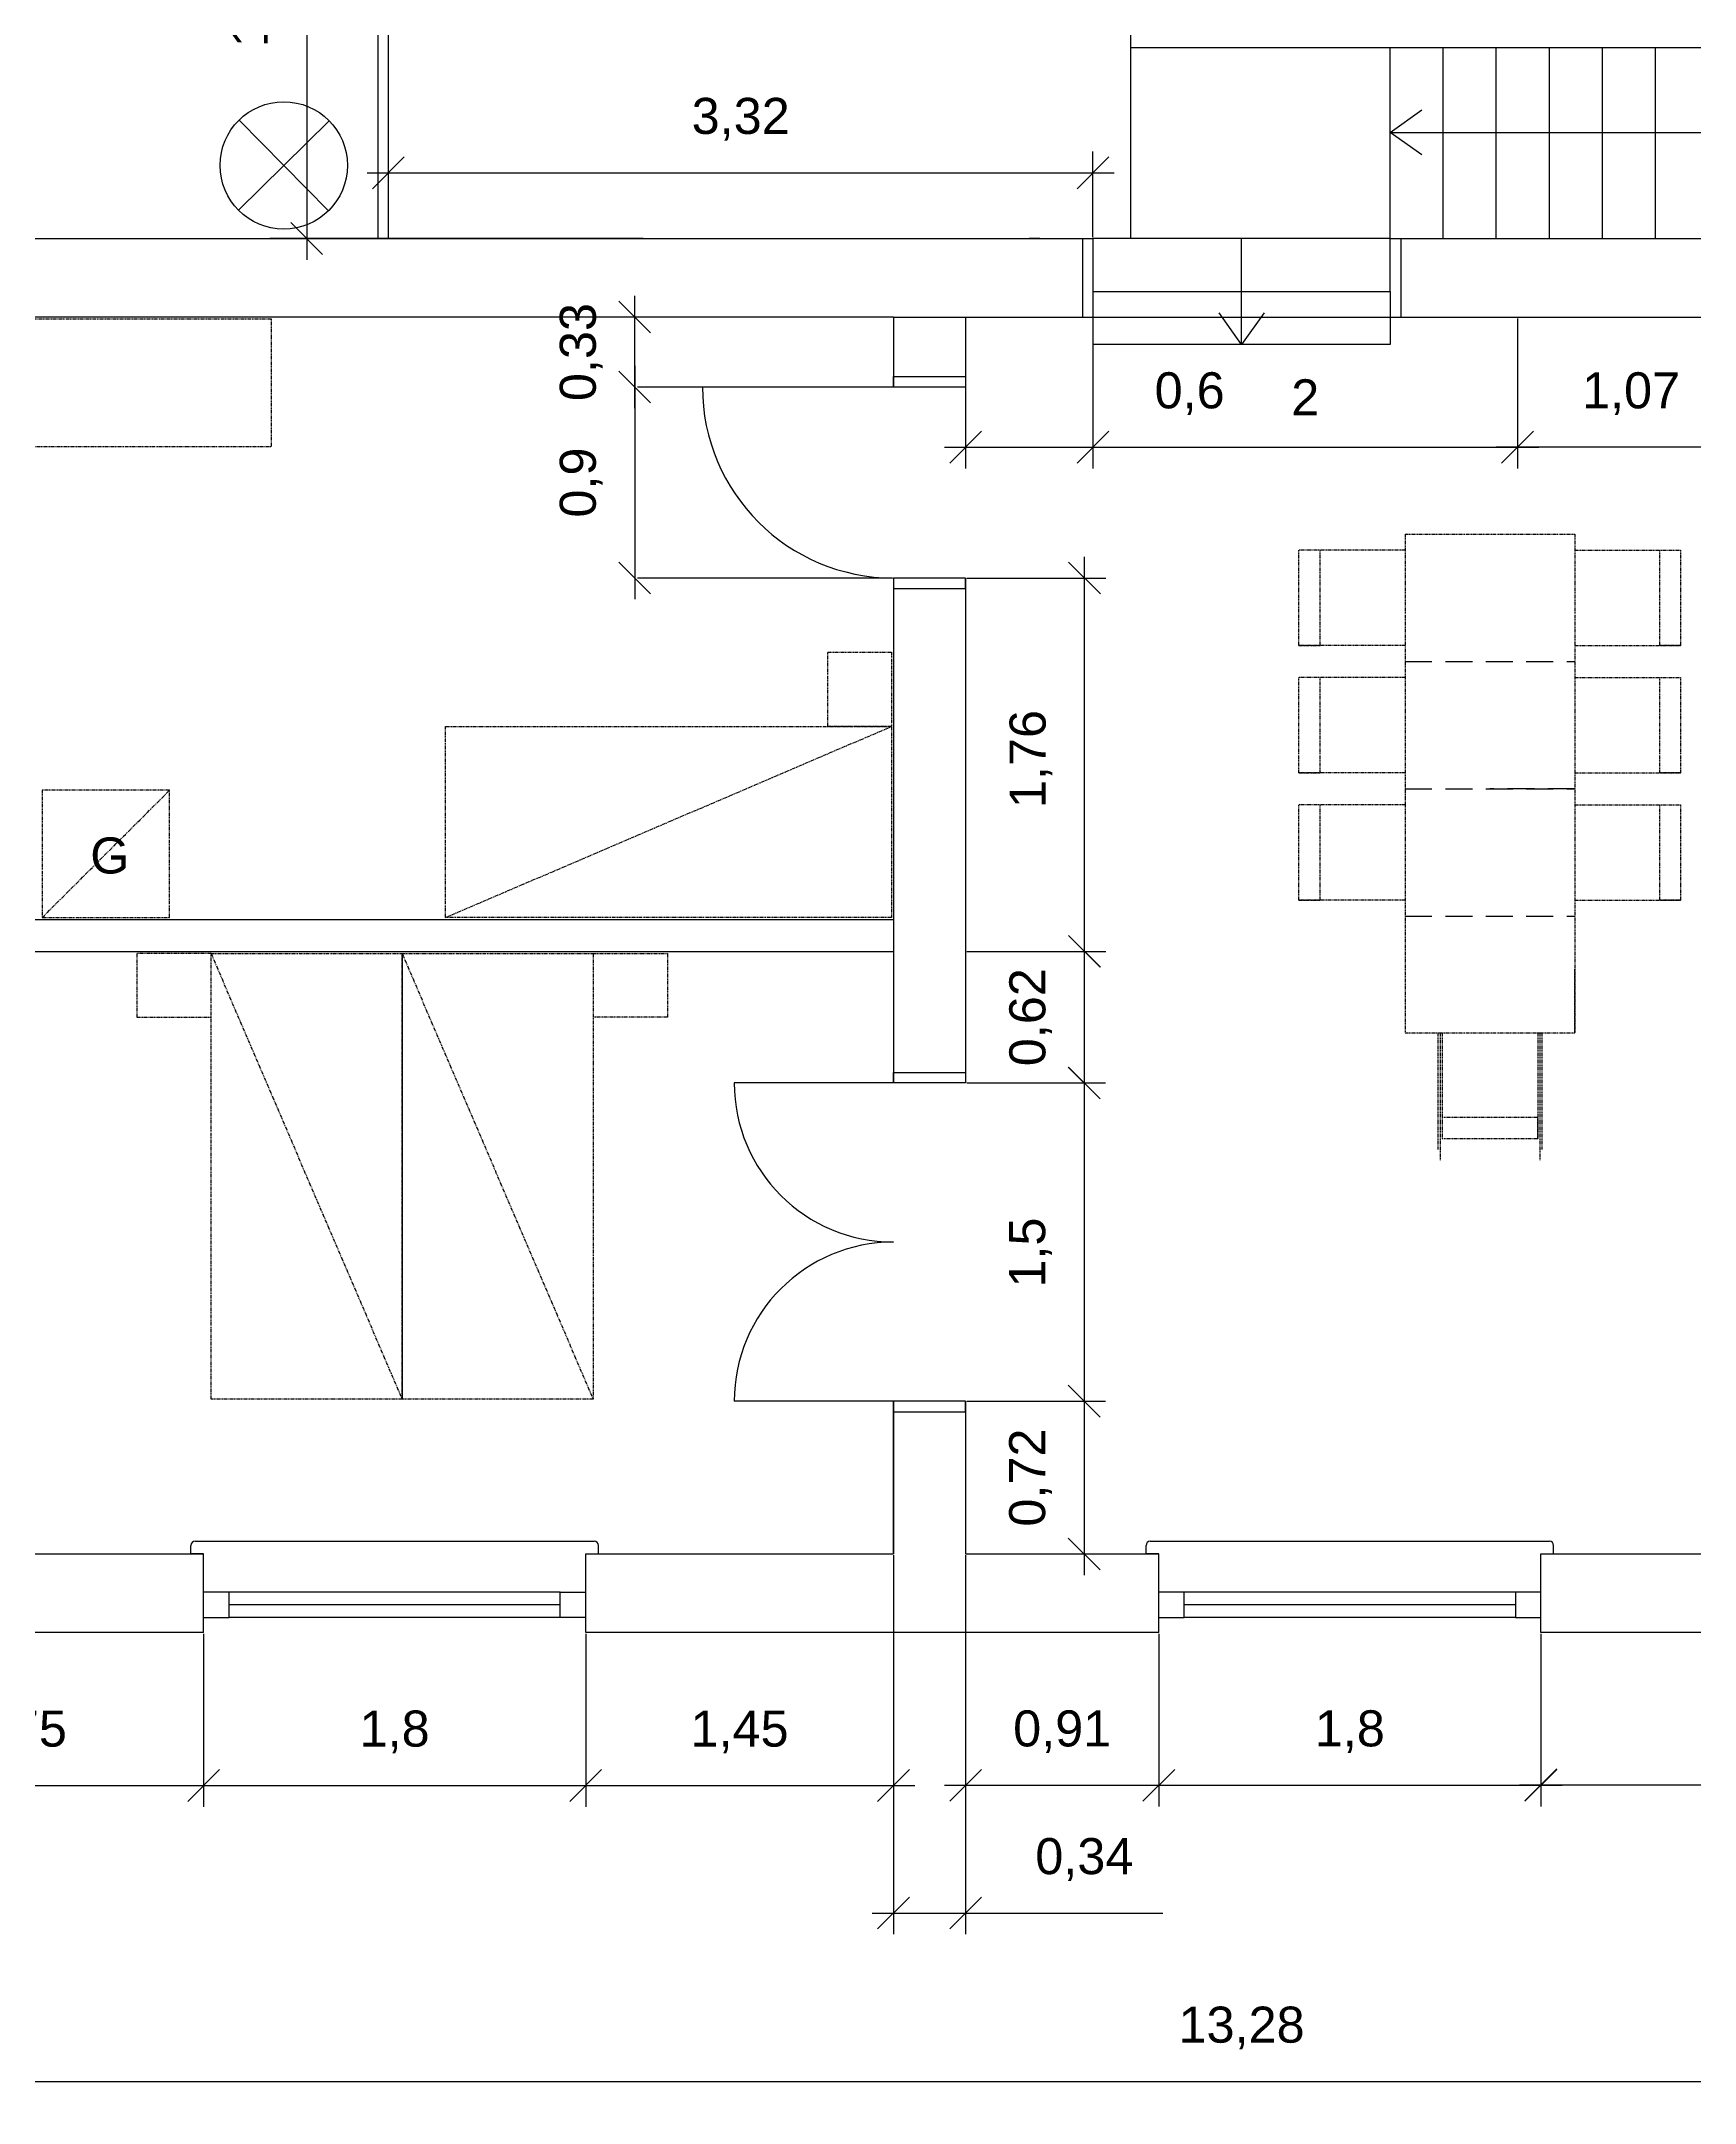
# Model space of a CAD drawing. Header units: millimetres. Extents: x -50011 to 90899, y -58634 to 500399.
# Drawn here: x 4383 to 12173, y 107601 to 117318 of the extents above; entities that cross this region are included whole.
import ezdxf

# ---------------------------------------------------------------- set-up
doc = ezdxf.new("R2010")
doc.units = ezdxf.units.MM
for name, pattern in [('ACAD_ISO02W100', [15, 12, -3]), ('DASHED', [19.05, 12.7, -6.35]), ('PHANTOM2', [31.75, 15.875, -3.175, 3.175, -3.175, 3.175, -3.175])]:
    doc.linetypes.add(name, pattern=pattern)
doc.layers.get('0').update_dxf_attribs({"color": 1})
for name, color, linetype in [('Grundritningar', 1, 'Continuous'), ('Mått', 4, 'Continuous'), ('Möbler', 4, 'PHANTOM2'), ('Rumsavdelare', 3, 'FENCELINE1')]:
    doc.layers.add(name, color=color, linetype=linetype)
doc.styles.get("Standard").update_dxf_attribs({"font": 'Arial.ttf', "height": 170})
doc.linetypes.add('FENCELINE1', pattern='A,6.35,-2.54,[133,ltypeshp.shx,S=2.54,R=0,X=-2.54,Y=0],-2.54,25.4', length=36.83)
doc.dimstyles.new('Egen dimension', dxfattribs={"dimscale": 10, "dimtxt": 2.5, "dimasz": 15, "dimexe": 10, "dimexo": 0.625, "dimgap": 15, "dimtad": 1, "dimlfac": 0.001, "dimtxsty": 'Standard', "dimblk": 'OBLIQUE', "dimblk1": 'OBLIQUE', "dimblk2": 'OBLIQUE', "dimcen": 20, "dimdle": 10, "dimadec": 0, "dimazin": 0, "dimtfac": 1, "dimtmove": 0, "dimatfit": 3, "dimldrblk": 'OPEN90', "dimfxl": 1, "dimarcsym": 0})
doc.dimstyles.new('ISO-25', dxfattribs={"dimscale": 10, "dimtxt": 2.5, "dimasz": 15, "dimexe": 10, "dimexo": 0.625, "dimgap": 15, "dimtad": 1, "dimlfac": 0.001, "dimtxsty": 'Standard', "dimblk": 'OBLIQUE', "dimblk1": 'OBLIQUE', "dimblk2": 'OBLIQUE', "dimcen": 20, "dimdle": 10, "dimadec": 0, "dimazin": 0, "dimtfac": 1, "dimtmove": 0, "dimatfit": 3, "dimldrblk": 'OPEN90', "dimfxl": 1, "dimarcsym": 0})

# ---------------------------------------------------------------- blocks, each defined once
blk = doc.blocks.new('_Oblique')
at = {"color": 0, "linetype": 'ByBlock', "lineweight": -2}
blk.add_line((-0.5, -0.5), (0.5, 0.5), dxfattribs=at)
blk = doc.blocks.new('*D614')
at = {"layer": 'Defpoints', "color": 0, "transparency": 16777216}
for p in [(3768.2, 110188.2), (2581, 109818.2), (5148.2, 109818.2)]:
    blk.add_point(p, dxfattribs=at)
at = {"layer": 'Mått', "color": 0, "lineweight": -2, "transparency": 16777216}
for p, q in [((2581, 110288.2), (2581, 109718.2)), ((3762, 110188.2), (2481, 110188.2)), ((5142, 109818.2), (2481, 109818.2))]:
    blk.add_line(p, q, dxfattribs=at)
at = {"layer": 'Mått', "color": 0, "lineweight": -2, "transparency": 16777216, "xscale": 150, "yscale": 150, "zscale": 150}
for p, rotation in [((2581, 110188.2), 90), ((2581, 109818.2), 270)]:
    blk.add_blockref('_Oblique', p, dxfattribs=dict(at, rotation=rotation))
at = {"layer": 'Mått', "color": 0, "transparency": 16777216, "insert": (2328.6, 110003.2), "char_height": 170, "attachment_point": 5, "rotation": 90}
blk.add_mtext('0,37', dxfattribs=at)
blk = doc.blocks.new('_Open90')
at = {"color": 0, "linetype": 'ByBlock', "lineweight": -2}
for p, q in [((0, 0), (-1, 0)), ((-0.5, 0.5), (0, 0)), ((0, 0), (-0.5, -0.5))]:
    blk.add_line(p, q, dxfattribs=at)
blk = doc.blocks.new('*D615')
at = {"layer": 'Defpoints', "color": 0, "transparency": 16777216}
for p in [(3398.2, 109818.2), (16678.2, 109818.2), (16678.2, 107701.5)]:
    blk.add_point(p, dxfattribs=at)
at = {"layer": 'Mått', "color": 0, "lineweight": -2, "transparency": 16777216}
for p, q in [((3398.2, 109811.9), (3398.2, 107601.5)), ((16678.2, 109811.9), (16678.2, 107601.5)), ((3298.2, 107701.5), (16778.2, 107701.5))]:
    blk.add_line(p, q, dxfattribs=at)
at = {"layer": 'Mått', "color": 0, "lineweight": -2, "transparency": 16777216, "xscale": 150, "yscale": 150, "zscale": 150, "rotation": 180}
blk.add_blockref('_Oblique', (3398.2, 107701.5), dxfattribs=at)
at = {"layer": 'Mått', "color": 0, "lineweight": -2, "transparency": 16777216, "xscale": 150, "yscale": 150, "zscale": 150}
blk.add_blockref('_Oblique', (16678.2, 107701.5), dxfattribs=at)
at = {"layer": 'Mått', "color": 0, "transparency": 16777216, "insert": (10038.2, 107953.9), "char_height": 170, "attachment_point": 5}
blk.add_mtext('13,28', dxfattribs=at)
blk = doc.blocks.new('*D619')
at = {"layer": 'Defpoints', "color": 0, "transparency": 16777216}
for p in [(8318.5, 117908.1), (5633.7, 116388.2), (5968.7, 116388.2)]:
    blk.add_point(p, dxfattribs=at)
at = {"layer": 'Mått', "color": 0, "lineweight": -2, "transparency": 16777216}
for p, q in [((5633.7, 118008.1), (5633.7, 116288.2)), ((8312.2, 117908.1), (5533.7, 117908.1)), ((5962.4, 116388.2), (5533.7, 116388.2))]:
    blk.add_line(p, q, dxfattribs=at)
at = {"layer": 'Mått', "color": 0, "lineweight": -2, "transparency": 16777216, "xscale": 150, "yscale": 150, "zscale": 150}
for p, rotation in [((5633.7, 117908.1), 90), ((5633.7, 116388.2), 270)]:
    blk.add_blockref('_Oblique', p, dxfattribs=dict(at, rotation=rotation))
at = {"layer": 'Mått', "color": 0, "transparency": 16777216, "insert": (5381.3, 117521.7), "char_height": 170, "attachment_point": 5, "rotation": 90}
blk.add_mtext('1,52', dxfattribs=at)
blk = doc.blocks.new('*D620')
at = {"layer": 'Defpoints', "color": 0, "transparency": 16777216}
for p in [(8738.2, 116018.2), (9338.2, 116018.2), (9338.2, 115404.6)]:
    blk.add_point(p, dxfattribs=at)
at = {"layer": 'Mått', "color": 0, "lineweight": -2, "transparency": 16777216}
for p, q in [((8738.2, 116011.9), (8738.2, 115304.6)), ((9338.2, 116011.9), (9338.2, 115304.6)), ((8638.2, 115404.6), (9338.2, 115404.6)), ((9338.2, 115404.6), (10099, 115404.6))]:
    blk.add_line(p, q, dxfattribs=at)
at = {"layer": 'Mått', "color": 0, "lineweight": -2, "transparency": 16777216, "xscale": 150, "yscale": 150, "zscale": 150, "rotation": 180}
blk.add_blockref('_Oblique', (8738.2, 115404.6), dxfattribs=at)
at = {"layer": 'Mått', "color": 0, "lineweight": -2, "transparency": 16777216, "xscale": 150, "yscale": 150, "zscale": 150}
blk.add_blockref('_Oblique', (9338.2, 115404.6), dxfattribs=at)
at = {"layer": 'Mått', "color": 0, "transparency": 16777216, "insert": (9793.6, 115657), "char_height": 170, "attachment_point": 5}
blk.add_mtext('0,6', dxfattribs=at)
blk = doc.blocks.new('*D576')
at = {"layer": 'Defpoints', "color": 0, "transparency": 16777216}
for p in [(9338.2, 116018.2), (11338.2, 116018.2), (11338.2, 115404.6)]:
    blk.add_point(p, dxfattribs=at)
at = {"layer": 'Mått', "color": 0, "lineweight": -2, "transparency": 16777216}
for p, q in [((9338.2, 116011.9), (9338.2, 115304.6)), ((11338.2, 116011.9), (11338.2, 115304.6)), ((9238.2, 115404.6), (11438.2, 115404.6))]:
    blk.add_line(p, q, dxfattribs=at)
at = {"layer": 'Mått', "color": 0, "lineweight": -2, "transparency": 16777216, "xscale": 150, "yscale": 150, "zscale": 150, "rotation": 180}
blk.add_blockref('_Oblique', (9338.2, 115404.6), dxfattribs=at)
at = {"layer": 'Mått', "color": 0, "lineweight": -2, "transparency": 16777216, "xscale": 150, "yscale": 150, "zscale": 150}
blk.add_blockref('_Oblique', (11338.2, 115404.6), dxfattribs=at)
at = {"layer": 'Mått', "color": 0, "transparency": 16777216, "insert": (10338.2, 115639.6), "char_height": 170, "attachment_point": 5}
blk.add_mtext('2', dxfattribs=at)
blk = doc.blocks.new('*D621')
at = {"layer": 'Defpoints', "color": 0, "transparency": 16777216}
for p in [(11338.2, 116018.2), (12408.2, 116018.2), (11338.2, 115404.6)]:
    blk.add_point(p, dxfattribs=at)
at = {"layer": 'Mått', "color": 0, "lineweight": -2, "transparency": 16777216}
for p, q in [((11338.2, 116011.9), (11338.2, 115304.6)), ((12408.2, 116011.9), (12408.2, 115304.6)), ((12508.2, 115404.6), (11238.2, 115404.6))]:
    blk.add_line(p, q, dxfattribs=at)
at = {"layer": 'Mått', "color": 0, "lineweight": -2, "transparency": 16777216, "xscale": 150, "yscale": 150, "zscale": 150, "rotation": 180}
blk.add_blockref('_Oblique', (11338.2, 115404.6), dxfattribs=at)
at = {"layer": 'Mått', "color": 0, "lineweight": -2, "transparency": 16777216, "xscale": 150, "yscale": 150, "zscale": 150}
blk.add_blockref('_Oblique', (12408.2, 115404.6), dxfattribs=at)
at = {"layer": 'Mått', "color": 0, "transparency": 16777216, "insert": (11873.2, 115657), "char_height": 170, "attachment_point": 5}
blk.add_mtext('1,07', dxfattribs=at)
blk = doc.blocks.new('*D622')
at = {"layer": 'Defpoints', "color": 0, "transparency": 16777216}
for p in [(8738.2, 113028.2), (8738.2, 112408.2), (9297.2, 112408.2)]:
    blk.add_point(p, dxfattribs=at)
at = {"layer": 'Mått', "color": 0, "lineweight": -2, "transparency": 16777216}
for p, q in [((9297.2, 113128.2), (9297.2, 112308.2)), ((8744.5, 113028.2), (9397.2, 113028.2)), ((8744.5, 112408.2), (9397.2, 112408.2))]:
    blk.add_line(p, q, dxfattribs=at)
at = {"layer": 'Mått', "color": 0, "lineweight": -2, "transparency": 16777216, "xscale": 150, "yscale": 150, "zscale": 150}
for p, rotation in [((9297.2, 113028.2), 90), ((9297.2, 112408.2), 270)]:
    blk.add_blockref('_Oblique', p, dxfattribs=dict(at, rotation=rotation))
at = {"layer": 'Mått', "color": 0, "transparency": 16777216, "insert": (9044.8, 112718.2), "char_height": 170, "attachment_point": 5, "rotation": 90}
blk.add_mtext('0,62', dxfattribs=at)
blk = doc.blocks.new('*D623')
at = {"layer": 'Defpoints', "color": 0, "transparency": 16777216}
for p in [(8738.2, 112408.2), (8738.2, 110908.2), (9296.4, 110908.2)]:
    blk.add_point(p, dxfattribs=at)
at = {"layer": 'Mått', "color": 0, "lineweight": -2, "transparency": 16777216}
for p, q in [((9296.4, 112508.2), (9296.4, 110808.2)), ((8744.5, 112408.2), (9396.4, 112408.2)), ((8744.5, 110908.2), (9396.4, 110908.2))]:
    blk.add_line(p, q, dxfattribs=at)
at = {"layer": 'Mått', "color": 0, "lineweight": -2, "transparency": 16777216, "xscale": 150, "yscale": 150, "zscale": 150}
for p, rotation in [((9296.4, 112408.2), 90), ((9296.4, 110908.2), 270)]:
    blk.add_blockref('_Oblique', p, dxfattribs=dict(at, rotation=rotation))
at = {"layer": 'Mått', "color": 0, "transparency": 16777216, "insert": (9044, 111608.7), "char_height": 170, "attachment_point": 5, "rotation": 90}
blk.add_mtext('1,5', dxfattribs=at)
blk = doc.blocks.new('*D624')
at = {"layer": 'Defpoints', "color": 0, "transparency": 16777216}
for p in [(8738.2, 110908.2), (8738.2, 110188.2), (9296.3, 110188.2)]:
    blk.add_point(p, dxfattribs=at)
at = {"layer": 'Mått', "color": 0, "lineweight": -2, "transparency": 16777216}
for p, q in [((9296.3, 111008.2), (9296.3, 110088.2)), ((8744.5, 110908.2), (9396.3, 110908.2)), ((8744.5, 110188.2), (9396.3, 110188.2))]:
    blk.add_line(p, q, dxfattribs=at)
at = {"layer": 'Mått', "color": 0, "lineweight": -2, "transparency": 16777216, "xscale": 150, "yscale": 150, "zscale": 150}
for p, rotation in [((9296.3, 110908.2), 90), ((9296.3, 110188.2), 270)]:
    blk.add_blockref('_Oblique', p, dxfattribs=dict(at, rotation=rotation))
at = {"layer": 'Mått', "color": 0, "transparency": 16777216, "insert": (9043.9, 110548.2), "char_height": 170, "attachment_point": 5, "rotation": 90}
blk.add_mtext('0,72', dxfattribs=at)
blk = doc.blocks.new('*D626')
at = {"layer": 'Defpoints', "color": 0, "transparency": 16777216}
for p in [(3398.2, 109818.2), (5148.2, 109818.2), (5148.2, 109097)]:
    blk.add_point(p, dxfattribs=at)
at = {"layer": 'Mått', "color": 0, "lineweight": -2, "transparency": 16777216}
for p, q in [((3398.2, 109811.9), (3398.2, 108997)), ((5148.2, 109811.9), (5148.2, 108997)), ((3298.2, 109097), (5248.2, 109097))]:
    blk.add_line(p, q, dxfattribs=at)
at = {"layer": 'Mått', "color": 0, "lineweight": -2, "transparency": 16777216, "xscale": 150, "yscale": 150, "zscale": 150, "rotation": 180}
blk.add_blockref('_Oblique', (3398.2, 109097), dxfattribs=at)
at = {"layer": 'Mått', "color": 0, "lineweight": -2, "transparency": 16777216, "xscale": 150, "yscale": 150, "zscale": 150}
blk.add_blockref('_Oblique', (5148.2, 109097), dxfattribs=at)
at = {"layer": 'Mått', "color": 0, "transparency": 16777216, "insert": (4273.2, 109349.4), "char_height": 170, "attachment_point": 5}
blk.add_mtext('1,75', dxfattribs=at)
blk = doc.blocks.new('*D627')
at = {"layer": 'Defpoints', "color": 0, "transparency": 16777216}
for p in [(5148.2, 109818.2), (6948.2, 109818.2), (6948.2, 109097)]:
    blk.add_point(p, dxfattribs=at)
at = {"layer": 'Mått', "color": 0, "lineweight": -2, "transparency": 16777216}
for p, q in [((5148.2, 109811.9), (5148.2, 108997)), ((6948.2, 109811.9), (6948.2, 108997)), ((5048.2, 109097), (7048.2, 109097))]:
    blk.add_line(p, q, dxfattribs=at)
at = {"layer": 'Mått', "color": 0, "lineweight": -2, "transparency": 16777216, "xscale": 150, "yscale": 150, "zscale": 150, "rotation": 180}
blk.add_blockref('_Oblique', (5148.2, 109097), dxfattribs=at)
at = {"layer": 'Mått', "color": 0, "lineweight": -2, "transparency": 16777216, "xscale": 150, "yscale": 150, "zscale": 150}
blk.add_blockref('_Oblique', (6948.2, 109097), dxfattribs=at)
at = {"layer": 'Mått', "color": 0, "transparency": 16777216, "insert": (6048.2, 109349.4), "char_height": 170, "attachment_point": 5}
blk.add_mtext('1,8', dxfattribs=at)
blk = doc.blocks.new('*D628')
at = {"layer": 'Defpoints', "color": 0, "transparency": 16777216}
for p in [(8398.2, 110188.2), (6948.2, 109818.2), (8398.2, 109097)]:
    blk.add_point(p, dxfattribs=at)
at = {"layer": 'Mått', "color": 0, "lineweight": -2, "transparency": 16777216}
for p, q in [((8398.2, 110181.9), (8398.2, 108997)), ((6948.2, 109811.9), (6948.2, 108997)), ((6848.2, 109097), (8498.2, 109097))]:
    blk.add_line(p, q, dxfattribs=at)
at = {"layer": 'Mått', "color": 0, "lineweight": -2, "transparency": 16777216, "xscale": 150, "yscale": 150, "zscale": 150, "rotation": 180}
blk.add_blockref('_Oblique', (6948.2, 109097), dxfattribs=at)
at = {"layer": 'Mått', "color": 0, "lineweight": -2, "transparency": 16777216, "xscale": 150, "yscale": 150, "zscale": 150}
blk.add_blockref('_Oblique', (8398.2, 109097), dxfattribs=at)
at = {"layer": 'Mått', "color": 0, "transparency": 16777216, "insert": (7673.2, 109349.4), "char_height": 170, "attachment_point": 5}
blk.add_mtext('1,45', dxfattribs=at)
blk = doc.blocks.new('*D629')
at = {"layer": 'Defpoints', "color": 0, "transparency": 16777216}
for p in [(9648.2, 109818.2), (11448.2, 109818.2), (11448.2, 109098)]:
    blk.add_point(p, dxfattribs=at)
at = {"layer": 'Mått', "color": 0, "lineweight": -2, "transparency": 16777216}
for p, q in [((9648.2, 109811.9), (9648.2, 108998)), ((11448.2, 109811.9), (11448.2, 108998)), ((9548.2, 109098), (11548.2, 109098))]:
    blk.add_line(p, q, dxfattribs=at)
at = {"layer": 'Mått', "color": 0, "lineweight": -2, "transparency": 16777216, "xscale": 150, "yscale": 150, "zscale": 150, "rotation": 180}
blk.add_blockref('_Oblique', (9648.2, 109098), dxfattribs=at)
at = {"layer": 'Mått', "color": 0, "lineweight": -2, "transparency": 16777216, "xscale": 150, "yscale": 150, "zscale": 150}
blk.add_blockref('_Oblique', (11448.2, 109098), dxfattribs=at)
at = {"layer": 'Mått', "color": 0, "transparency": 16777216, "insert": (10548.2, 109350.4), "char_height": 170, "attachment_point": 5}
blk.add_mtext('1,8', dxfattribs=at)
blk = doc.blocks.new('*D630')
at = {"layer": 'Defpoints', "color": 0, "transparency": 16777216}
for p in [(11448.2, 109818.2), (13398.2, 109818.2), (13398.2, 109100.3)]:
    blk.add_point(p, dxfattribs=at)
at = {"layer": 'Mått', "color": 0, "lineweight": -2, "transparency": 16777216}
for p, q in [((11448.2, 109811.9), (11448.2, 109000.3)), ((13398.2, 109811.9), (13398.2, 109000.3)), ((11348.2, 109100.3), (13498.2, 109100.3))]:
    blk.add_line(p, q, dxfattribs=at)
at = {"layer": 'Mått', "color": 0, "lineweight": -2, "transparency": 16777216, "xscale": 150, "yscale": 150, "zscale": 150, "rotation": 180}
blk.add_blockref('_Oblique', (11448.2, 109100.3), dxfattribs=at)
at = {"layer": 'Mått', "color": 0, "lineweight": -2, "transparency": 16777216, "xscale": 150, "yscale": 150, "zscale": 150}
blk.add_blockref('_Oblique', (13398.2, 109100.3), dxfattribs=at)
at = {"layer": 'Mått', "color": 0, "transparency": 16777216, "insert": (12423.2, 109352.7), "char_height": 170, "attachment_point": 5}
blk.add_mtext('1,95', dxfattribs=at)
blk = doc.blocks.new('*D581')
at = {"layer": 'Defpoints', "color": 0, "transparency": 16777216}
for p in [(8398.2, 110188.2), (8738.2, 110188.2), (8738.2, 108495.7)]:
    blk.add_point(p, dxfattribs=at)
at = {"layer": 'Mått', "color": 0, "lineweight": -2, "transparency": 16777216}
for p, q in [((8398.2, 110181.9), (8398.2, 108395.7)), ((8738.2, 110181.9), (8738.2, 108395.7)), ((8298.2, 108495.7), (8738.2, 108495.7)), ((8738.2, 108495.7), (9667.8, 108495.7))]:
    blk.add_line(p, q, dxfattribs=at)
at = {"layer": 'Mått', "color": 0, "lineweight": -2, "transparency": 16777216, "xscale": 150, "yscale": 150, "zscale": 150, "rotation": 180}
blk.add_blockref('_Oblique', (8398.2, 108495.7), dxfattribs=at)
at = {"layer": 'Mått', "color": 0, "lineweight": -2, "transparency": 16777216, "xscale": 150, "yscale": 150, "zscale": 150}
blk.add_blockref('_Oblique', (8738.2, 108495.7), dxfattribs=at)
at = {"layer": 'Mått', "color": 0, "transparency": 16777216, "insert": (9297.5, 108748.1), "char_height": 170, "attachment_point": 5}
blk.add_mtext('0,34', dxfattribs=at)
blk = doc.blocks.new('*D582')
at = {"layer": 'Defpoints', "color": 0, "transparency": 16777216}
for p in [(8738.2, 109818.2), (9648.2, 109818.2), (9648.2, 109097.7)]:
    blk.add_point(p, dxfattribs=at)
at = {"layer": 'Mått', "color": 0, "lineweight": -2, "transparency": 16777216}
for p, q in [((8738.2, 109811.9), (8738.2, 108997.7)), ((9648.2, 109811.9), (9648.2, 108997.7)), ((8638.2, 109097.7), (9748.2, 109097.7))]:
    blk.add_line(p, q, dxfattribs=at)
at = {"layer": 'Mått', "color": 0, "lineweight": -2, "transparency": 16777216, "xscale": 150, "yscale": 150, "zscale": 150, "rotation": 180}
blk.add_blockref('_Oblique', (8738.2, 109097.7), dxfattribs=at)
at = {"layer": 'Mått', "color": 0, "lineweight": -2, "transparency": 16777216, "xscale": 150, "yscale": 150, "zscale": 150}
blk.add_blockref('_Oblique', (9648.2, 109097.7), dxfattribs=at)
at = {"layer": 'Mått', "color": 0, "transparency": 16777216, "insert": (9193.2, 109350.1), "char_height": 170, "attachment_point": 5}
blk.add_mtext('0,91', dxfattribs=at)
blk = doc.blocks.new('*D602')
at = {"layer": 'Defpoints', "color": 0, "linetype": 'ACAD_ISO02W100', "ltscale": 100, "transparency": 16777216}
for p in [(8398.2, 115688.2), (7179.3, 114788.2), (8398.2, 114788.2)]:
    blk.add_point(p, dxfattribs=at)
at = {"layer": 'Mått', "color": 0, "linetype": 'ACAD_ISO02W100', "lineweight": -2, "ltscale": 100, "transparency": 16777216}
for p, q in [((7179.3, 115788.2), (7179.3, 114688.2)), ((8392, 115688.2), (7079.3, 115688.2)), ((8392, 114788.2), (7079.3, 114788.2))]:
    blk.add_line(p, q, dxfattribs=at)
at = {"layer": 'Mått', "color": 0, "linetype": 'ACAD_ISO02W100', "lineweight": -2, "ltscale": 100, "transparency": 16777216, "xscale": 150, "yscale": 150, "zscale": 150}
for p, rotation in [((7179.3, 115688.2), 90), ((7179.3, 114788.2), 270)]:
    blk.add_blockref('_Oblique', p, dxfattribs=dict(at, rotation=rotation))
at = {"layer": 'Mått', "color": 0, "linetype": 'ACAD_ISO02W100', "ltscale": 100, "transparency": 16777216, "insert": (6926.9, 115238.2), "char_height": 170, "attachment_point": 5, "rotation": 90}
blk.add_mtext('0,9', dxfattribs=at)
blk = doc.blocks.new('*D603')
at = {"layer": 'Defpoints', "color": 0, "linetype": 'ACAD_ISO02W100', "ltscale": 100, "transparency": 16777216}
for p in [(7179.3, 116018.2), (8398.2, 116018.2), (8398.2, 115688.2)]:
    blk.add_point(p, dxfattribs=at)
at = {"layer": 'Mått', "color": 0, "linetype": 'ACAD_ISO02W100', "lineweight": -2, "ltscale": 100, "transparency": 16777216}
for p, q in [((7179.3, 115588.2), (7179.3, 116118.2)), ((8392, 116018.2), (7079.3, 116018.2)), ((8392, 115688.2), (7079.3, 115688.2))]:
    blk.add_line(p, q, dxfattribs=at)
at = {"layer": 'Mått', "color": 0, "linetype": 'ACAD_ISO02W100', "lineweight": -2, "ltscale": 100, "transparency": 16777216, "xscale": 150, "yscale": 150, "zscale": 150}
for p, rotation in [((7179.3, 116018.2), 90), ((7179.3, 115688.2), 270)]:
    blk.add_blockref('_Oblique', p, dxfattribs=dict(at, rotation=rotation))
at = {"layer": 'Mått', "color": 0, "linetype": 'ACAD_ISO02W100', "ltscale": 100, "transparency": 16777216, "insert": (6926.9, 115853.2), "char_height": 170, "attachment_point": 5, "rotation": 90}
blk.add_mtext('0,33', dxfattribs=at)
blk = doc.blocks.new('*D573')
at = {"layer": 'Defpoints', "color": 0, "ltscale": 100, "transparency": 16777216}
for p in [(8738.2, 114788.2), (9298.3, 114788.2), (8738.2, 113028.2)]:
    blk.add_point(p, dxfattribs=at)
at = {"layer": 'Mått', "color": 0, "lineweight": -2, "ltscale": 100, "transparency": 16777216}
for p, q in [((9298.3, 112928.2), (9298.3, 114888.2)), ((8744.5, 114788.2), (9398.3, 114788.2)), ((8744.5, 113028.2), (9398.3, 113028.2))]:
    blk.add_line(p, q, dxfattribs=at)
at = {"layer": 'Mått', "color": 0, "lineweight": -2, "ltscale": 100, "transparency": 16777216, "xscale": 150, "yscale": 150, "zscale": 150}
for p, rotation in [((9298.3, 114788.2), 90), ((9298.3, 113028.2), 270)]:
    blk.add_blockref('_Oblique', p, dxfattribs=dict(at, rotation=rotation))
at = {"layer": 'Mått', "color": 0, "ltscale": 100, "transparency": 16777216, "insert": (9045.9, 113935), "char_height": 170, "attachment_point": 5, "rotation": 90}
blk.add_mtext('1,76', dxfattribs=at)
blk = doc.blocks.new('*D606')
at = {"layer": 'Defpoints', "color": 0, "ltscale": 100, "transparency": 16777216}
for p in [(9338.2, 116698), (6018.7, 116388.2), (9338.2, 116388.2)]:
    blk.add_point(p, dxfattribs=at)
at = {"layer": 'Mått', "color": 0, "lineweight": -2, "ltscale": 100, "transparency": 16777216}
for p, q in [((6018.7, 116394.4), (6018.7, 116798)), ((9338.2, 116394.4), (9338.2, 116798)), ((5918.7, 116698), (9438.2, 116698))]:
    blk.add_line(p, q, dxfattribs=at)
at = {"layer": 'Mått', "color": 0, "lineweight": -2, "ltscale": 100, "transparency": 16777216, "xscale": 150, "yscale": 150, "zscale": 150, "rotation": 180}
blk.add_blockref('_Oblique', (6018.7, 116698), dxfattribs=at)
at = {"layer": 'Mått', "color": 0, "lineweight": -2, "ltscale": 100, "transparency": 16777216, "xscale": 150, "yscale": 150, "zscale": 150}
blk.add_blockref('_Oblique', (9338.2, 116698), dxfattribs=at)
at = {"layer": 'Mått', "color": 0, "ltscale": 100, "transparency": 16777216, "insert": (7678.5, 116950.4), "char_height": 170, "attachment_point": 5}
blk.add_mtext('3,32', dxfattribs=at)

msp = doc.modelspace()

# ---------------------------------------------------------------- linework, layer by layer
at = {"layer": 'Grundritningar'}
for p, q in [((5968.668, 117908.055), (5968.668, 116388.187)), ((6018.668, 116388.187), (6018.668, 117908.055)), ((10738.249, 116388.187), (10738.249, 117288.187)), ((10988.249, 116388.187), (10988.249, 117288.187)), ((11238.249, 116388.187), (11238.249, 117288.187)), ((11488.249, 116388.187), (11488.249, 117288.187)), ((11738.249, 116388.187), (11738.249, 117288.187)), ((11988.249, 116388.187), (11988.249, 117288.187)), ((5315.06, 116946.323), (5525.916, 116732.922)), ((5525.916, 116732.922), (5739.316, 116943.778)), ((5525.916, 116732.922), (5312.515, 116522.067)), ((5525.916, 116732.922), (5736.771, 116519.522)), ((9088.249, 116388.187), (9038.249, 116388.187)), ((9288.249, 116388.187), (9288.249, 116018.187)), ((10788.249, 116388.187), (10788.249, 116018.187)), ((8398.249, 116018.187), (3768.249, 116018.187)), ((8398.249, 116018.187), (8398.249, 115688.187)), ((8398.249, 116018.187), (8738.249, 116018.187)), ((8398.249, 116018.187), (8398.249, 115688.187)), ((8738.249, 116018.187), (8738.249, 115688.187)), ((8738.249, 116018.187), (9688.249, 116018.187)), ((9038.249, 116018.187), (9088.249, 116018.187)), ((10738.249, 116018.187), (12408.249, 116018.187)), ((11488.249, 116018.187), (11538.249, 116018.187)), ((8398.249, 115688.187), (8398.249, 115738.187)), ((8398.249, 115738.187), (8738.249, 115738.187)), ((8738.249, 115738.187), (8738.249, 115688.187)), ((8398.249, 115688.187), (7498.249, 115688.187)), ((8738.249, 115688.187), (8398.249, 115688.187)), ((8398.249, 114788.187), (8398.249, 112408.187)), ((8398.249, 114788.187), (8398.249, 114738.187)), ((8738.249, 114788.187), (8398.249, 114788.187)), ((8738.249, 114788.187), (8738.249, 112408.187)), ((8738.249, 114738.187), (8738.249, 114788.187)), ((8398.249, 114738.187), (8738.249, 114738.187)), ((3768.249, 113178.187), (8398.249, 113178.187)), ((3768.249, 113028.187), (8398.249, 113028.187)), ((8398.249, 112408.187), (8398.249, 112458.187)), ((8398.249, 112458.187), (8738.249, 112458.187)), ((8738.249, 112458.187), (8738.249, 112408.187)), ((8398.249, 112408.187), (7648.249, 112408.187)), ((8738.249, 112408.187), (8398.249, 112408.187)), ((8398.249, 110908.187), (7648.249, 110908.187)), ((8398.249, 110908.187), (8398.249, 110188.187)), ((8398.249, 110188.187), (8398.249, 110908.187)), ((8398.249, 110908.187), (8398.249, 110858.187)), ((8738.249, 110908.187), (8398.249, 110908.187)), ((8738.249, 110908.187), (8738.249, 110188.187)), ((8738.249, 110858.187), (8738.249, 110908.187)), ((8398.249, 110858.187), (8738.249, 110858.187)), ((3768.249, 110188.187), (5148.249, 110188.187)), ((5088.249, 110188.187), (5088.249, 110228.187)), ((5148.249, 110188.187), (5088.249, 110188.187)), ((5108.249, 110248.187), (6988.249, 110248.187)), ((5148.249, 109818.187), (5148.249, 110188.187)), ((6948.249, 110188.187), (8398.249, 110188.187)), ((6948.249, 109818.187), (6948.249, 110188.187)), ((6948.249, 110188.187), (7008.249, 110188.187)), ((7008.249, 110188.187), (7008.249, 110228.187)), ((8738.249, 110188.187), (9648.249, 110188.187)), ((9588.249, 110188.187), (9588.249, 110228.187)), ((9648.249, 110188.187), (9588.249, 110188.187)), ((9608.249, 110248.187), (11488.249, 110248.187)), ((9648.249, 109818.187), (9648.249, 110188.187)), ((11448.249, 110188.187), (13398.249, 110188.187)), ((11448.249, 109818.187), (11448.249, 110188.187)), ((11448.249, 110188.187), (11508.249, 110188.187)), ((11508.249, 110188.187), (11508.249, 110228.187)), ((5268.249, 110008.187), (5148.249, 110008.187)), ((5268.249, 109888.187), (5268.249, 110008.187)), ((6828.249, 110008.187), (5268.249, 110008.187)), ((6828.249, 109888.187), (6828.249, 110008.187)), ((6828.249, 110008.187), (6948.249, 110008.187)), ((9768.249, 110008.187), (9648.249, 110008.187)), ((9768.249, 109888.187), (9768.249, 110008.187)), ((11328.249, 110008.187), (9768.249, 110008.187)), ((11448.249, 110008.187), (11328.249, 110008.187)), ((11328.249, 110008.187), (11328.249, 109888.187)), ((11448.249, 109888.187), (11448.249, 110008.187)), ((6828.249, 109948.187), (5268.249, 109948.187)), ((11328.249, 109948.187), (9768.249, 109948.187)), ((5148.249, 109818.187), (5148.249, 109888.187)), ((5148.249, 109888.187), (5268.249, 109888.187)), ((6828.249, 109888.187), (5268.249, 109888.187)), ((6948.249, 109888.187), (6828.249, 109888.187)), ((9648.249, 109818.187), (9648.249, 109888.187)), ((9648.249, 109888.187), (9768.249, 109888.187)), ((11328.249, 109888.187), (9768.249, 109888.187)), ((11328.249, 109888.187), (11448.249, 109888.187))]:
    msp.add_line(p, q, dxfattribs=at)
at = {"layer": 'Grundritningar', "ltscale": 100}
for p, q in [((9514.163, 117388.187), (9514.163, 117288.187)), ((9514.163, 117288.187), (13138.427, 117288.187)), ((7218.49, 116388.187), (5460.49, 116388.187)), ((9338.249, 116388.187), (9338.249, 116138.187)), ((10738.249, 116388.187), (9338.249, 116388.187)), ((10738.249, 116138.187), (10738.249, 116388.187)), ((9338.249, 116138.187), (10738.249, 116138.187)), ((9338.249, 116138.187), (9338.249, 115888.187)), ((10738.249, 116138.187), (10738.249, 115888.187)), ((10738.249, 115888.187), (9338.249, 115888.187))]:
    msp.add_line(p, q, dxfattribs=at)
at = {"layer": 'Grundritningar'}
for points in [[(3398.249, 115768.187), (3398.249, 116388.187), (9338.249, 116388.187)], [(10738.249, 116388.187), (14977.173, 116388.187)], [(5148.249, 109818.187), (3398.249, 109818.187), (3398.249, 111018.187)], [(9648.249, 109818.187), (6948.249, 109818.187)], [(13398.249, 109818.187), (11448.249, 109818.187)]]:
    msp.add_lwpolyline(points, dxfattribs=at)
at = {"layer": 'Grundritningar', "ltscale": 20}
msp.add_circle((5525.916, 116732.922), 300, dxfattribs=at)
at = {"layer": 'Grundritningar'}
for centre, radius, start, end in [((8398.249, 115688.187), 900, 180, 270), ((8398.249, 112408.187), 750, 180, 270), ((8398.249, 110908.187), 750, 90, 180), ((5108.249, 110228.187), 20, 90, 180), ((6988.249, 110228.187), 20, 0, 90), ((9608.249, 110228.187), 20, 90, 180), ((11488.249, 110228.187), 20, 0, 90)]:
    msp.add_arc(centre, radius, start, end, dxfattribs=at)
at = {"layer": 'Mått'}
msp.add_line((6083.249, 113018.187), (6083.249, 110918.187), dxfattribs=at)
at = {"layer": 'Möbler'}
for p, q in [((5468.249, 116008.187), (4268.249, 116008.187)), ((5468.249, 115408.187), (5468.249, 116008.187)), ((4268.249, 115408.187), (5468.249, 115408.187)), ((10808.249, 114994.796), (11608.249, 114994.796)), ((10808.249, 114994.796), (10808.249, 112644.796)), ((11608.249, 114994.796), (11608.249, 112644.796)), ((10308.249, 114469.796), (10308.249, 114919.796)), ((10808.249, 114919.796), (10308.249, 114919.796)), ((10408.249, 114469.796), (10408.249, 114919.796)), ((11608.249, 114919.796), (12108.249, 114919.796)), ((12008.249, 114469.796), (12008.249, 114919.796)), ((12108.249, 114469.796), (12108.249, 114919.796)), ((10808.249, 114469.796), (10308.249, 114469.796)), ((10308.249, 114469.796), (10408.249, 114469.796)), ((11608.249, 114469.796), (12108.249, 114469.796)), ((12108.249, 114469.796), (12008.249, 114469.796)), ((8088.249, 114088.187), (8088.249, 114438.187)), ((8088.249, 114438.187), (8388.249, 114438.187)), ((8388.249, 114438.187), (8388.249, 114088.187)), ((10308.249, 113869.796), (10308.249, 114319.796)), ((10808.249, 114319.796), (10308.249, 114319.796)), ((10408.249, 113869.796), (10408.249, 114319.796)), ((11608.249, 114319.796), (12108.249, 114319.796)), ((12008.249, 113869.796), (12008.249, 114319.796)), ((12108.249, 113869.796), (12108.249, 114319.796)), ((6288.249, 114088.187), (8388.249, 114088.187)), ((6288.249, 113188.187), (6288.249, 114088.187)), ((6288.249, 113188.187), (8388.249, 114088.187)), ((8388.249, 114088.187), (8088.249, 114088.187)), ((8388.249, 114088.187), (8388.249, 113188.187)), ((4988.249, 113788.187), (4388.249, 113788.187)), ((4388.249, 113788.187), (4388.249, 113188.187)), ((4388.249, 113188.187), (4988.249, 113788.187)), ((4988.249, 113188.187), (4988.249, 113788.187)), ((10808.249, 113869.796), (10308.249, 113869.796)), ((10308.249, 113869.796), (10408.249, 113869.796)), ((10808.249, 113794.796), (10808.249, 113719.796)), ((11608.249, 113869.796), (12108.249, 113869.796)), ((12108.249, 113869.796), (12008.249, 113869.796)), ((10308.249, 113269.796), (10308.249, 113719.796)), ((10808.249, 113719.796), (10308.249, 113719.796)), ((10408.249, 113269.796), (10408.249, 113719.796)), ((11608.249, 113719.796), (12108.249, 113719.796)), ((12008.249, 113269.796), (12008.249, 113719.796)), ((12108.249, 113269.796), (12108.249, 113719.796)), ((10808.249, 113269.796), (10308.249, 113269.796)), ((10308.249, 113269.796), (10408.249, 113269.796)), ((11608.249, 113269.796), (12108.249, 113269.796)), ((12108.249, 113269.796), (12008.249, 113269.796)), ((4388.249, 113188.187), (4988.249, 113188.187)), ((8388.249, 113188.187), (6288.249, 113188.187)), ((5183.249, 113018.187), (4833.249, 113018.187)), ((4833.249, 113018.187), (4833.249, 112718.187)), ((5183.249, 110918.187), (5183.249, 113018.187)), ((5183.249, 113018.187), (6083.249, 113018.187)), ((5183.249, 113018.187), (6083.249, 110918.187)), ((6083.249, 110918.187), (6083.249, 113018.187)), ((6083.249, 113018.187), (6983.249, 113018.187)), ((6083.249, 113018.187), (6983.249, 110918.187)), ((6983.249, 113018.187), (6983.249, 110918.187)), ((6983.249, 113018.187), (7333.249, 113018.187)), ((7333.249, 113018.187), (7333.249, 112718.187)), ((11608.249, 112644.796), (11608.249, 112944.796)), ((4833.249, 112718.187), (5183.249, 112718.187)), ((7333.249, 112718.187), (6983.249, 112718.187)), ((10808.249, 112644.796), (11608.249, 112644.796)), ((10963.249, 112644.796), (10963.249, 112094.796)), ((10973.249, 112644.796), (10973.249, 112044.796)), ((10983.249, 112644.796), (10983.249, 112144.796)), ((11433.249, 112644.796), (11433.249, 112144.796)), ((11433.249, 112644.796), (11443.249, 112644.796)), ((11443.249, 112644.796), (11443.249, 112044.796)), ((11443.249, 112644.796), (11453.249, 112644.796)), ((11453.249, 112644.796), (11453.249, 112094.796)), ((11433.249, 112244.796), (10983.249, 112244.796)), ((11433.249, 112144.796), (11433.249, 112244.796)), ((11433.249, 112144.796), (10983.249, 112144.796)), ((6083.249, 110918.187), (5183.249, 110918.187)), ((6983.249, 110918.187), (6083.249, 110918.187))]:
    msp.add_line(p, q, dxfattribs=at)
at = {"layer": 'Möbler', "linetype": 'DASHED', "ltscale": 10}
for p, q in [((10808.249, 114394.796), (11608.249, 114394.796)), ((10808.249, 113794.796), (11608.249, 113794.796)), ((11608.249, 113794.796), (11208.249, 113794.796)), ((10808.249, 113194.796), (11608.249, 113194.796))]:
    msp.add_line(p, q, dxfattribs=at)
at = {"layer": 'Rumsavdelare', "ltscale": 5}
for p, q in [((9514.163, 117288.187), (9514.163, 116388.187)), ((9338.249, 116018.187), (10738.249, 116018.187))]:
    msp.add_line(p, q, dxfattribs=at)

# ---------------------------------------------------------------- texts
at = {"layer": 'Möbler', "insert": (4614.033, 113565.318), "char_height": 170, "attachment_point": 1}
msp.add_mtext_dynamic_manual_height_columns('G', width=269.32488, gutter_width=850, heights=[0], dxfattribs=at)

# ---------------------------------------------------------------- dimensions: what is measured, and where the dimension line sits
at = {"layer": 'Mått'}
for base, p1, p2, picture, middle in [((5633.733, 116388.187), (8318.49, 117908.055), (5968.668, 116388.187), '*D619', (5633.733, 117521.668)), ((9297.207, 112408.187), (8738.249, 113028.187), (8738.249, 112408.187), '*D622', (9297.207, 112718.187)), ((9296.293, 110188.187), (8738.249, 110908.187), (8738.249, 110188.187), '*D624', (9296.293, 110548.187)), ((2580.996, 109818.187), (3768.249, 110188.187), (5148.249, 109818.187), '*D614', (2580.996, 110003.187))]:
    dim = msp.add_linear_dim(base=base, p1=p1, p2=p2, angle=90, dimstyle='ISO-25', dxfattribs=at)
    dim.commit()
    dim.dimension.update_dxf_attribs({"geometry": picture, "text_midpoint": middle, "dimtype": 160})
at = {"layer": 'Mått', "ltscale": 100}
dim = msp.add_linear_dim(base=(9338.249, 116698.027), p1=(6018.668, 116388.187), p2=(9338.249, 116388.187), dimstyle='Egen dimension', dxfattribs=at)
dim.commit()
dim.dimension.update_dxf_attribs({"geometry": '*D606', "text_midpoint": (7678.459, 116950.421)})
at = {"layer": 'Mått', "linetype": 'ACAD_ISO02W100', "ltscale": 100}
dim = msp.add_linear_dim(base=(7179.306, 116018.187), p1=(8398.249, 115688.187), p2=(8398.249, 116018.187), angle=90, dimstyle='Egen dimension', dxfattribs=at)
dim.commit()
dim.dimension.update_dxf_attribs({"geometry": '*D603', "text_midpoint": (7179.306, 115853.187), "dimtype": 160})
at = {"layer": 'Mått'}
for base, p1, p2, picture, middle in [((9338.249, 115404.571), (8738.249, 116018.187), (9338.249, 116018.187), '*D620', (9793.638, 115656.965)), ((11338.249, 115404.571), (9338.249, 116018.187), (11338.249, 116018.187), '*D576', (10338.249, 115639.571)), ((11338.249, 115404.571), (12408.249, 116018.187), (11338.249, 116018.187), '*D621', (11873.249, 115656.965)), ((8398.249, 109097.027), (6948.249, 109818.187), (8398.249, 110188.187), '*D628', (7673.249, 109349.421)), ((5148.249, 109097.027), (3398.249, 109818.187), (5148.249, 109818.187), '*D626', (4273.249, 109349.421)), ((6948.249, 109097.027), (5148.249, 109818.187), (6948.249, 109818.187), '*D627', (6048.249, 109349.421)), ((9648.249, 109097.659), (8738.249, 109818.187), (9648.249, 109818.187), '*D582', (9193.249, 109350.053)), ((11448.249, 109098.041), (9648.249, 109818.187), (11448.249, 109818.187), '*D629', (10548.249, 109350.435)), ((13398.249, 109100.343), (11448.249, 109818.187), (13398.249, 109818.187), '*D630', (12423.249, 109352.737))]:
    dim = msp.add_linear_dim(base=base, p1=p1, p2=p2, dimstyle='ISO-25', dxfattribs=at)
    dim.commit()
    dim.dimension.update_dxf_attribs({"geometry": picture, "text_midpoint": middle})
at = {"layer": 'Mått', "linetype": 'ACAD_ISO02W100', "ltscale": 100}
dim = msp.add_linear_dim(base=(7179.306, 114788.187), p1=(8398.249, 115688.187), p2=(8398.249, 114788.187), angle=90, dimstyle='Egen dimension', dxfattribs=at)
dim.commit()
dim.dimension.update_dxf_attribs({"geometry": '*D602', "text_midpoint": (6926.911, 115238.187)})
at = {"layer": 'Mått', "ltscale": 100}
dim = msp.add_linear_dim(base=(9298.308, 114788.187), p1=(8738.249, 113028.187), p2=(8738.249, 114788.187), angle=90, dimstyle='Egen dimension', dxfattribs=at)
dim.commit()
dim.dimension.update_dxf_attribs({"geometry": '*D573', "text_midpoint": (9298.308, 113934.95), "dimtype": 161})
at = {"layer": 'Mått'}
dim = msp.add_linear_dim(base=(9296.363, 110908.187), p1=(8738.249, 112408.187), p2=(8738.249, 110908.187), angle=90, dimstyle='ISO-25', override={"dimscale": 10}, dxfattribs=at)
dim.commit()
dim.dimension.update_dxf_attribs({"geometry": '*D623', "text_midpoint": (9296.363, 111608.686), "dimtype": 160})
for base, p1, p2, picture, middle in [((8738.249, 108495.747), (8398.249, 110188.187), (8738.249, 110188.187), '*D581', (9297.458, 108495.747)), ((16678.249, 107701.483), (3398.249, 109818.187), (16678.249, 109818.187), '*D615', (10038.249, 107701.483))]:
    dim = msp.add_linear_dim(base=base, p1=p1, p2=p2, dimstyle='ISO-25', dxfattribs=at)
    dim.commit()
    dim.dimension.update_dxf_attribs({"geometry": picture, "text_midpoint": middle, "dimtype": 160})

# ---------------------------------------------------------------- leaders
at = {"layer": 'Grundritningar'}
for points in [[(10738.249, 116888.187), (12738.249, 116888.187)], [(10038.249, 115888.187), (10038.249, 116388.187)]]:
    msp.add_leader(points, dimstyle='ISO-25', override={"dimldrblk": 'Open90'}, dxfattribs=at)

doc.saveas('drawing.dxf')
